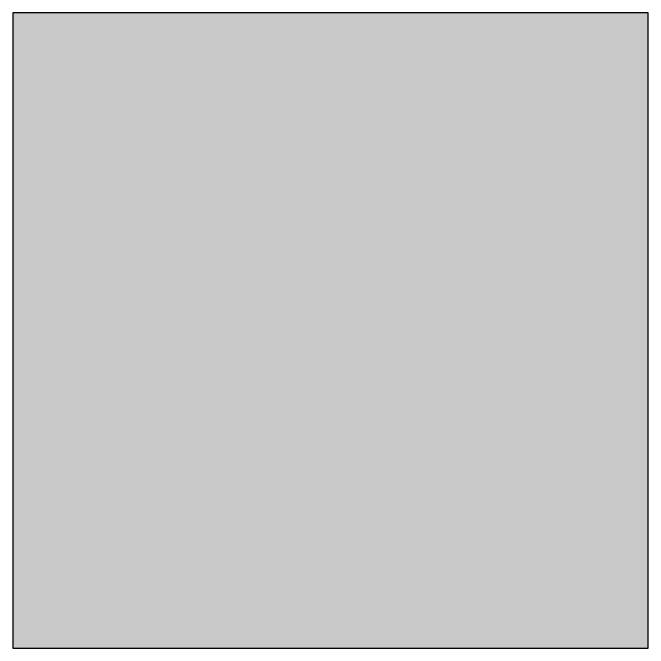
# Model space of a CAD drawing. Header units: inches. Extents: x -3640 to -1418, y -3630 to 137.
# Drawn here: x -1836.4 to -1820.4, y -2840.58 to -2824.58 of the extents above; entities that cross this region are included whole.
import ezdxf

# ---------------------------------------------------------------- set-up
doc = ezdxf.new("R2010")
doc.units = ezdxf.units.IN
doc.header["$MEASUREMENT"] = 0
doc.layers.add('S-COLS', color=52, linetype='Continuous', lineweight=13)

# ---------------------------------------------------------------- blocks, each defined once
blk = doc.blocks.new('15830016-STRUCT_MARTINEZ-MOORE_CENTRAL_v2018_rvt-1-DIMENSION PLAN - LEVEL 1 _567_ - 2__ - CAD')
at = {"layer": 'S-COLS', "lineweight": 5}
blk.add_hatch(color=50, dxfattribs=at).paths.add_polyline_path([(-1820.395, -2840.58), (-1820.395, -2824.58), (-1836.395, -2824.58), (-1836.395, -2840.58)], flags=0)
at = {"layer": 'S-COLS', "color": 253, "lineweight": 25}
for p, q in [((-1820.395, -2824.58), (-1836.395, -2824.58)), ((-1836.395, -2824.58), (-1836.395, -2840.58)), ((-1820.395, -2840.58), (-1820.395, -2824.58)), ((-1836.395, -2840.58), (-1820.395, -2840.58))]:
    blk.add_line(p, q, dxfattribs=at)

msp = doc.modelspace()

# ---------------------------------------------------------------- block references
at = {"lineweight": 5}
msp.add_blockref('15830016-STRUCT_MARTINEZ-MOORE_CENTRAL_v2018_rvt-1-DIMENSION PLAN - LEVEL 1 _567_ - 2__ - CAD', (0, 0), dxfattribs=at)

doc.saveas('drawing.dxf')
